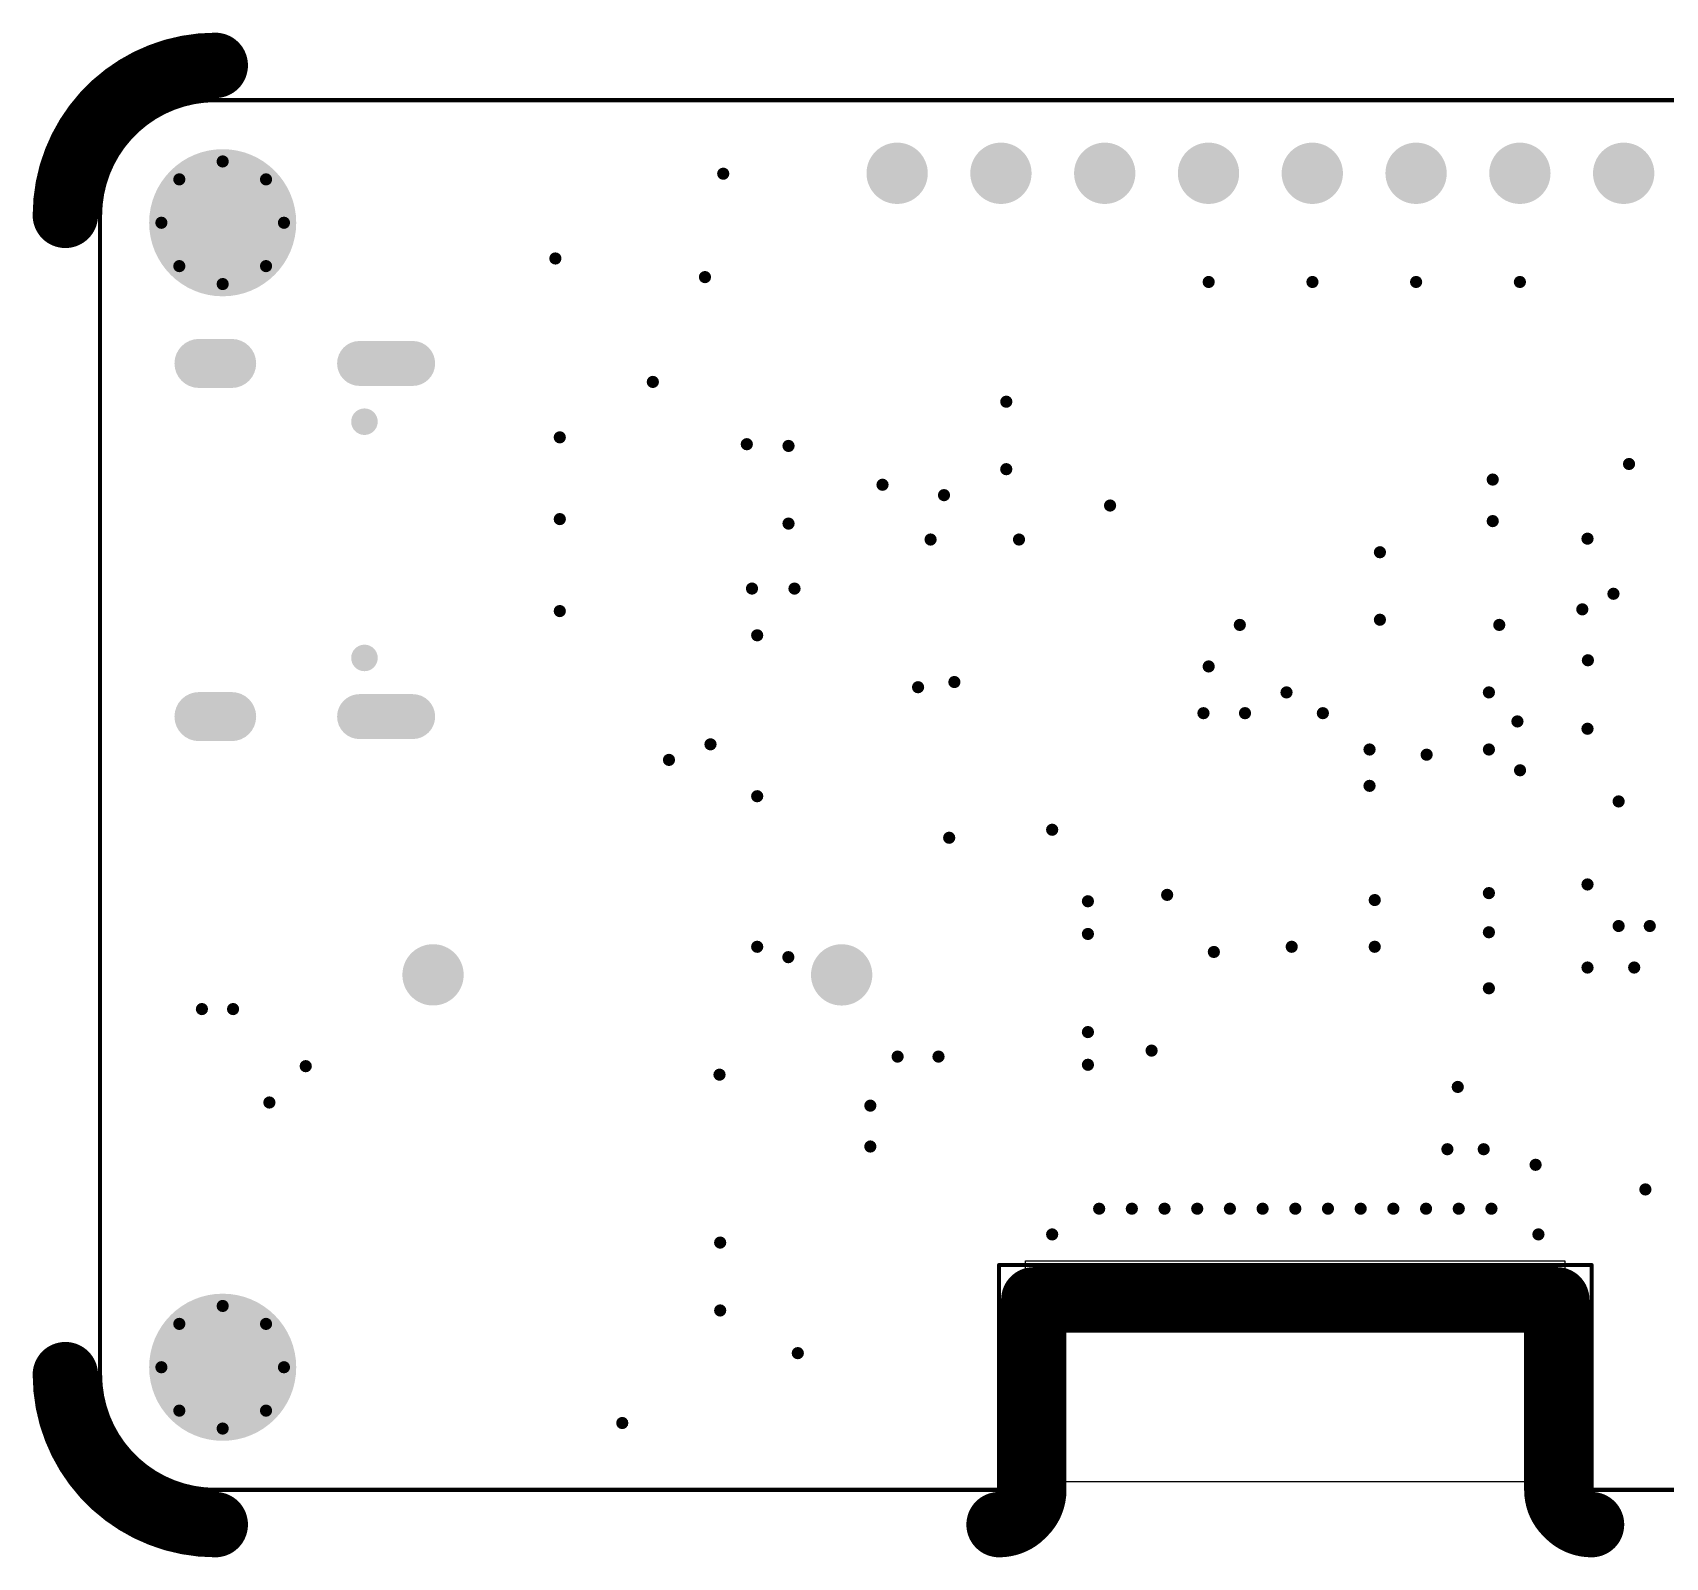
# Model space of a CAD drawing. Header units: inches. Extents: x -4.7 to 72.7, y -4.7 to 32.7.
# Drawn here: x -4.65 to 35.31, y -4.65 to 32.65 of the extents above; entities that cross this region are included whole.
import ezdxf

# ---------------------------------------------------------------- set-up
doc = ezdxf.new("R2010")
doc.units = ezdxf.units.IN
for name, color, linetype in [('Board Shape', 6, 'Continuous'), ('Keep-Out Layer', 6, 'Continuous'), ('Multi-Layer', 9, 'Continuous'), ('Pad Holes', 156, 'Continuous'), ('Route Tool Path', 56, 'Continuous'), ('Via Holes', 16, 'Continuous')]:
    doc.layers.add(name, color=color, linetype=linetype)

# ---------------------------------------------------------------- blocks, each defined once
blk = doc.blocks.new('F______H______2_54_____18_P___B_10')
at = {"layer": 'Multi-Layer'}
h = blk.add_hatch(color=9, dxfattribs=at)
edge = h.paths.add_edge_path()
edge.add_arc((0, 0), 0.75, 0, 360)
h = blk.add_hatch(color=9, dxfattribs=at)
edge = h.paths.add_edge_path()
edge.add_arc((2.54, 0), 0.75, 0, 360)
h = blk.add_hatch(color=9, dxfattribs=at)
edge = h.paths.add_edge_path()
edge.add_arc((5.08, 0), 0.75, 0, 360)
h = blk.add_hatch(color=9, dxfattribs=at)
edge = h.paths.add_edge_path()
edge.add_arc((7.62, 0), 0.75, 0, 360)
h = blk.add_hatch(color=9, dxfattribs=at)
edge = h.paths.add_edge_path()
edge.add_arc((10.16, 0), 0.75, 0, 360)
h = blk.add_hatch(color=9, dxfattribs=at)
edge = h.paths.add_edge_path()
edge.add_arc((12.7, 0), 0.75, 0, 360)
h = blk.add_hatch(color=9, dxfattribs=at)
edge = h.paths.add_edge_path()
edge.add_arc((15.24, 0), 0.75, 0, 360)
h = blk.add_hatch(color=9, dxfattribs=at)
edge = h.paths.add_edge_path()
edge.add_arc((17.78, 0), 0.75, 0, 360)
h = blk.add_hatch(color=9, dxfattribs=at)
edge = h.paths.add_edge_path()
edge.add_arc((20.32, 0), 0.75, 0, 360)
h = blk.add_hatch(color=9, dxfattribs=at)
edge = h.paths.add_edge_path()
edge.add_arc((22.86, 0), 0.75, 0, 360)
h = blk.add_hatch(color=9, dxfattribs=at)
edge = h.paths.add_edge_path()
edge.add_arc((25.4, 0), 0.75, 0, 360)
h = blk.add_hatch(color=9, dxfattribs=at)
edge = h.paths.add_edge_path()
edge.add_arc((27.94, 0), 0.75, 0, 360)
h = blk.add_hatch(color=9, dxfattribs=at)
edge = h.paths.add_edge_path()
edge.add_arc((30.48, 0), 0.75, 0, 360)
h = blk.add_hatch(color=9, dxfattribs=at)
edge = h.paths.add_edge_path()
edge.add_arc((33.02, 0), 0.75, 0, 360)
h = blk.add_hatch(color=9, dxfattribs=at)
edge = h.paths.add_edge_path()
edge.add_arc((35.56, 0), 0.75, 0, 360)
h = blk.add_hatch(color=9, dxfattribs=at)
edge = h.paths.add_edge_path()
edge.add_arc((38.1, 0), 0.75, 0, 360)
h = blk.add_hatch(color=9, dxfattribs=at)
edge = h.paths.add_edge_path()
edge.add_arc((40.64, 0), 0.75, 0, 360)
h = blk.add_hatch(color=9, dxfattribs=at)
edge = h.paths.add_edge_path()
edge.add_arc((43.18, 0), 0.75, 0, 360)
at = {"layer": 'Pad Holes'}
h = blk.add_hatch(color=7, dxfattribs=at)
edge = h.paths.add_edge_path()
edge.add_arc((0, 0), 0.508, 0, 360)
h = blk.add_hatch(color=7, dxfattribs=at)
edge = h.paths.add_edge_path()
edge.add_arc((2.54, 0), 0.508, 0, 360)
h = blk.add_hatch(color=7, dxfattribs=at)
edge = h.paths.add_edge_path()
edge.add_arc((5.08, 0), 0.508, 0, 360)
h = blk.add_hatch(color=7, dxfattribs=at)
edge = h.paths.add_edge_path()
edge.add_arc((7.62, 0), 0.508, 0, 360)
h = blk.add_hatch(color=7, dxfattribs=at)
edge = h.paths.add_edge_path()
edge.add_arc((10.16, 0), 0.508, 0, 360)
h = blk.add_hatch(color=7, dxfattribs=at)
edge = h.paths.add_edge_path()
edge.add_arc((12.7, 0), 0.508, 0, 360)
h = blk.add_hatch(color=7, dxfattribs=at)
edge = h.paths.add_edge_path()
edge.add_arc((15.24, 0), 0.508, 0, 360)
h = blk.add_hatch(color=7, dxfattribs=at)
edge = h.paths.add_edge_path()
edge.add_arc((17.78, 0), 0.508, 0, 360)
h = blk.add_hatch(color=7, dxfattribs=at)
edge = h.paths.add_edge_path()
edge.add_arc((20.32, 0), 0.508, 0, 360)
h = blk.add_hatch(color=7, dxfattribs=at)
edge = h.paths.add_edge_path()
edge.add_arc((22.86, 0), 0.508, 0, 360)
h = blk.add_hatch(color=7, dxfattribs=at)
edge = h.paths.add_edge_path()
edge.add_arc((25.4, 0), 0.508, 0, 360)
h = blk.add_hatch(color=7, dxfattribs=at)
edge = h.paths.add_edge_path()
edge.add_arc((27.94, 0), 0.508, 0, 360)
h = blk.add_hatch(color=7, dxfattribs=at)
edge = h.paths.add_edge_path()
edge.add_arc((30.48, 0), 0.508, 0, 360)
h = blk.add_hatch(color=7, dxfattribs=at)
edge = h.paths.add_edge_path()
edge.add_arc((33.02, 0), 0.508, 0, 360)
h = blk.add_hatch(color=7, dxfattribs=at)
edge = h.paths.add_edge_path()
edge.add_arc((35.56, 0), 0.508, 0, 360)
h = blk.add_hatch(color=7, dxfattribs=at)
edge = h.paths.add_edge_path()
edge.add_arc((38.1, 0), 0.508, 0, 360)
h = blk.add_hatch(color=7, dxfattribs=at)
edge = h.paths.add_edge_path()
edge.add_arc((40.64, 0), 0.508, 0, 360)
h = blk.add_hatch(color=7, dxfattribs=at)
edge = h.paths.add_edge_path()
edge.add_arc((43.18, 0), 0.508, 0, 360)
blk = doc.blocks.new('M3_SCREW_30')
at = {"layer": 'Multi-Layer'}
h = blk.add_hatch(color=9, dxfattribs=at)
edge = h.paths.add_edge_path()
edge.add_arc((0, 0), 1.8, 0, 360)
at = {"layer": 'Pad Holes'}
h = blk.add_hatch(color=7, dxfattribs=at)
edge = h.paths.add_edge_path()
edge.add_arc((0, 0), 1.1, 0, 360)
at = {"layer": 'Via Holes'}
h = blk.add_hatch(color=7, dxfattribs=at)
edge = h.paths.add_edge_path()
edge.add_arc((0, 1.5), 0.15, 0, 360)
h = blk.add_hatch(color=7, dxfattribs=at)
edge = h.paths.add_edge_path()
edge.add_arc((-1.061, 1.061), 0.15, 0, 360)
h = blk.add_hatch(color=7, dxfattribs=at)
edge = h.paths.add_edge_path()
edge.add_arc((1.061, 1.061), 0.15, 0, 360)
h = blk.add_hatch(color=7, dxfattribs=at)
edge = h.paths.add_edge_path()
edge.add_arc((-1.5, 0), 0.15, 0, 360)
h = blk.add_hatch(color=7, dxfattribs=at)
edge = h.paths.add_edge_path()
edge.add_arc((1.5, 0), 0.15, 0, 360)
h = blk.add_hatch(color=7, dxfattribs=at)
edge = h.paths.add_edge_path()
edge.add_arc((-1.061, -1.061), 0.15, 0, 360)
h = blk.add_hatch(color=7, dxfattribs=at)
edge = h.paths.add_edge_path()
edge.add_arc((1.061, -1.061), 0.15, 0, 360)
h = blk.add_hatch(color=7, dxfattribs=at)
edge = h.paths.add_edge_path()
edge.add_arc((0, -1.5), 0.15, 0, 360)
blk = doc.blocks.new('M3_SCREW_31')
at = {"layer": 'Multi-Layer'}
h = blk.add_hatch(color=9, dxfattribs=at)
edge = h.paths.add_edge_path()
edge.add_arc((0, 0), 1.8, 0, 360)
at = {"layer": 'Pad Holes'}
h = blk.add_hatch(color=7, dxfattribs=at)
edge = h.paths.add_edge_path()
edge.add_arc((0, 0), 1.1, 0, 360)
at = {"layer": 'Via Holes'}
h = blk.add_hatch(color=7, dxfattribs=at)
edge = h.paths.add_edge_path()
edge.add_arc((0, 1.5), 0.15, 0, 360)
h = blk.add_hatch(color=7, dxfattribs=at)
edge = h.paths.add_edge_path()
edge.add_arc((-1.061, 1.061), 0.15, 0, 360)
h = blk.add_hatch(color=7, dxfattribs=at)
edge = h.paths.add_edge_path()
edge.add_arc((1.061, 1.061), 0.15, 0, 360)
h = blk.add_hatch(color=7, dxfattribs=at)
edge = h.paths.add_edge_path()
edge.add_arc((-1.5, 0), 0.15, 0, 360)
h = blk.add_hatch(color=7, dxfattribs=at)
edge = h.paths.add_edge_path()
edge.add_arc((1.5, 0), 0.15, 0, 360)
h = blk.add_hatch(color=7, dxfattribs=at)
edge = h.paths.add_edge_path()
edge.add_arc((-1.061, -1.061), 0.15, 0, 360)
h = blk.add_hatch(color=7, dxfattribs=at)
edge = h.paths.add_edge_path()
edge.add_arc((1.061, -1.061), 0.15, 0, 360)
h = blk.add_hatch(color=7, dxfattribs=at)
edge = h.paths.add_edge_path()
edge.add_arc((0, -1.5), 0.15, 0, 360)
blk = doc.blocks.new('HCTL_HC_TYPE_C_16P_01A_49')
at = {"layer": 'Multi-Layer'}
h = blk.add_hatch(color=9, dxfattribs=at)
edge = h.paths.add_edge_path()
edge.add_arc((-4.32, 3.15), 0.55, 0, 180)
edge.add_line((-4.87, 3.15), (-4.87, 1.85))
edge.add_arc((-4.32, 1.85), 0.55, 180, 360)
edge.add_line((-3.77, 1.85), (-3.77, 3.15))
h = blk.add_hatch(color=9, dxfattribs=at)
edge = h.paths.add_edge_path()
edge.add_arc((4.32, 3.15), 0.55, 0, 180)
edge.add_line((3.77, 3.15), (3.77, 1.85))
edge.add_arc((4.32, 1.85), 0.55, 180, 360)
edge.add_line((4.87, 1.85), (4.87, 3.15))
h = blk.add_hatch(color=9, dxfattribs=at)
edge = h.paths.add_edge_path()
edge.add_arc((-2.895, 1.97), 0.325, 0, 360)
h = blk.add_hatch(color=9, dxfattribs=at)
edge = h.paths.add_edge_path()
edge.add_arc((2.885, 1.97), 0.325, 0, 360)
h = blk.add_hatch(color=9, dxfattribs=at)
edge = h.paths.add_edge_path()
edge.add_arc((-4.32, -1.28), 0.6, 0, 180)
edge.add_line((-4.92, -1.28), (-4.92, -2.08))
edge.add_arc((-4.32, -2.08), 0.6, 180, 360)
edge.add_line((-3.72, -2.08), (-3.72, -1.28))
h = blk.add_hatch(color=9, dxfattribs=at)
edge = h.paths.add_edge_path()
edge.add_arc((4.32, -1.28), 0.6, 0, 180)
edge.add_line((3.72, -1.28), (3.72, -2.08))
edge.add_arc((4.32, -2.08), 0.6, 180, 360)
edge.add_line((4.92, -2.08), (4.92, -1.28))
at = {"layer": 'Pad Holes'}
h = blk.add_hatch(color=7, dxfattribs=at)
edge = h.paths.add_edge_path()
edge.add_arc((-4.32, 3.05), 0.35, 0, 180)
edge.add_line((-4.67, 3.05), (-4.67, 1.95))
edge.add_arc((-4.32, 1.95), 0.35, 180, 360)
edge.add_line((-3.97, 1.95), (-3.97, 3.05))
h = blk.add_hatch(color=7, dxfattribs=at)
edge = h.paths.add_edge_path()
edge.add_arc((4.32, 3.05), 0.35, 0, 180)
edge.add_line((3.97, 3.05), (3.97, 1.95))
edge.add_arc((4.32, 1.95), 0.35, 180, 360)
edge.add_line((4.67, 1.95), (4.67, 3.05))
h = blk.add_hatch(color=7, dxfattribs=at)
edge = h.paths.add_edge_path()
edge.add_arc((-2.895, 1.97), 0.325, 0, 360)
h = blk.add_hatch(color=7, dxfattribs=at)
edge = h.paths.add_edge_path()
edge.add_arc((2.885, 1.97), 0.325, 0, 360)
h = blk.add_hatch(color=7, dxfattribs=at)
edge = h.paths.add_edge_path()
edge.add_arc((-4.32, -1.38), 0.4, 0, 180)
edge.add_line((-4.72, -1.38), (-4.72, -1.98))
edge.add_arc((-4.32, -1.98), 0.4, 180, 360)
edge.add_line((-3.92, -1.98), (-3.92, -1.38))
h = blk.add_hatch(color=7, dxfattribs=at)
edge = h.paths.add_edge_path()
edge.add_arc((4.32, -1.38), 0.4, 0, 180)
edge.add_line((3.92, -1.38), (3.92, -1.98))
edge.add_arc((4.32, -1.98), 0.4, 180, 360)
edge.add_line((4.72, -1.98), (4.72, -1.38))
blk = doc.blocks.new('XCVR_ESP32_C3_MINI_1_N4_51')
at = {"layer": 'Keep-Out Layer'}
for p, q in [((-6.6, 2.9), (-6.6, 8.3)), ((-6.6, 8.3), (6.6, 8.3)), ((-6.6, 2.9), (-6.6, 8.3)), ((-6.6, 8.3), (6.6, 8.3)), ((6.6, 8.3), (6.6, 2.9)), ((6.6, 8.3), (6.6, 2.9)), ((6.6, 2.9), (-6.6, 2.9)), ((6.6, 2.9), (-6.6, 2.9))]:
    blk.add_line(p, q, dxfattribs=at)
blk = doc.blocks.new('HYCW110_TF10_180B_B_52')
at = {"layer": 'Multi-Layer'}
h = blk.add_hatch(color=9, dxfattribs=at)
edge = h.paths.add_edge_path()
edge.add_arc((-5, -2.577), 0.75, 0, 360)
h = blk.add_hatch(color=9, dxfattribs=at)
edge = h.paths.add_edge_path()
edge.add_arc((5, -2.578), 0.75, 0, 360)
at = {"layer": 'Pad Holes'}
h = blk.add_hatch(color=7, dxfattribs=at)
edge = h.paths.add_edge_path()
edge.add_arc((-5, -2.577), 0.75, 0, 360)
h = blk.add_hatch(color=7, dxfattribs=at)
edge = h.paths.add_edge_path()
edge.add_arc((5, -2.578), 0.75, 0, 360)

msp = doc.modelspace()

# ---------------------------------------------------------------- hatches: boundary and pattern name
at = {"layer": 'Via Holes'}
h = msp.add_hatch(color=7, dxfattribs=at)
edge = h.paths.add_edge_path()
edge.add_arc((12.25, 29.2), 0.15, 0, 360)
h = msp.add_hatch(color=7, dxfattribs=at)
edge = h.paths.add_edge_path()
edge.add_arc((8.142, 27.126), 0.15, 0, 360)
h = msp.add_hatch(color=7, dxfattribs=at)
edge = h.paths.add_edge_path()
edge.add_arc((11.803, 26.67), 0.15, 0, 360)
h = msp.add_hatch(color=7, dxfattribs=at)
edge = h.paths.add_edge_path()
edge.add_arc((24.13, 26.551), 0.15, 0, 360)
h = msp.add_hatch(color=7, dxfattribs=at)
edge = h.paths.add_edge_path()
edge.add_arc((26.67, 26.551), 0.15, 0, 360)
h = msp.add_hatch(color=7, dxfattribs=at)
edge = h.paths.add_edge_path()
edge.add_arc((29.206, 26.551), 0.15, 0, 360)
h = msp.add_hatch(color=7, dxfattribs=at)
edge = h.paths.add_edge_path()
edge.add_arc((31.746, 26.551), 0.15, 0, 360)
h = msp.add_hatch(color=7, dxfattribs=at)
edge = h.paths.add_edge_path()
edge.add_arc((10.527, 24.106), 0.15, 0, 360)
h = msp.add_hatch(color=7, dxfattribs=at)
edge = h.paths.add_edge_path()
edge.add_arc((19.177, 23.622), 0.15, 0, 360)
h = msp.add_hatch(color=7, dxfattribs=at)
edge = h.paths.add_edge_path()
edge.add_arc((8.25, 22.75), 0.15, 0, 360)
h = msp.add_hatch(color=7, dxfattribs=at)
edge = h.paths.add_edge_path()
edge.add_arc((12.827, 22.582), 0.15, 0, 360)
h = msp.add_hatch(color=7, dxfattribs=at)
edge = h.paths.add_edge_path()
edge.add_arc((13.848, 22.54), 0.15, 0, 360)
h = msp.add_hatch(color=7, dxfattribs=at)
edge = h.paths.add_edge_path()
edge.add_arc((19.177, 21.971), 0.15, 0, 360)
h = msp.add_hatch(color=7, dxfattribs=at)
edge = h.paths.add_edge_path()
edge.add_arc((34.417, 22.098), 0.15, 0, 360)
h = msp.add_hatch(color=7, dxfattribs=at)
edge = h.paths.add_edge_path()
edge.add_arc((16.148, 21.59), 0.15, 0, 360)
h = msp.add_hatch(color=7, dxfattribs=at)
edge = h.paths.add_edge_path()
edge.add_arc((31.082, 21.717), 0.15, 0, 360)
h = msp.add_hatch(color=7, dxfattribs=at)
edge = h.paths.add_edge_path()
edge.add_arc((17.653, 21.336), 0.15, 0, 360)
h = msp.add_hatch(color=7, dxfattribs=at)
edge = h.paths.add_edge_path()
edge.add_arc((21.717, 21.082), 0.15, 0, 360)
h = msp.add_hatch(color=7, dxfattribs=at)
edge = h.paths.add_edge_path()
edge.add_arc((8.25, 20.75), 0.15, 0, 360)
h = msp.add_hatch(color=7, dxfattribs=at)
edge = h.paths.add_edge_path()
edge.add_arc((13.848, 20.64), 0.15, 0, 360)
h = msp.add_hatch(color=7, dxfattribs=at)
edge = h.paths.add_edge_path()
edge.add_arc((31.082, 20.701), 0.15, 0, 360)
h = msp.add_hatch(color=7, dxfattribs=at)
edge = h.paths.add_edge_path()
edge.add_arc((17.324, 20.25), 0.15, 0, 360)
h = msp.add_hatch(color=7, dxfattribs=at)
edge = h.paths.add_edge_path()
edge.add_arc((19.488, 20.25), 0.15, 0, 360)
h = msp.add_hatch(color=7, dxfattribs=at)
edge = h.paths.add_edge_path()
edge.add_arc((33.401, 20.271), 0.15, 0, 360)
h = msp.add_hatch(color=7, dxfattribs=at)
edge = h.paths.add_edge_path()
edge.add_arc((28.321, 19.939), 0.15, 0, 360)
h = msp.add_hatch(color=7, dxfattribs=at)
edge = h.paths.add_edge_path()
edge.add_arc((12.954, 19.05), 0.15, 0, 360)
h = msp.add_hatch(color=7, dxfattribs=at)
edge = h.paths.add_edge_path()
edge.add_arc((13.994, 19.05), 0.15, 0, 360)
h = msp.add_hatch(color=7, dxfattribs=at)
edge = h.paths.add_edge_path()
edge.add_arc((34.036, 18.923), 0.15, 0, 360)
h = msp.add_hatch(color=7, dxfattribs=at)
edge = h.paths.add_edge_path()
edge.add_arc((8.25, 18.5), 0.15, 0, 360)
h = msp.add_hatch(color=7, dxfattribs=at)
edge = h.paths.add_edge_path()
edge.add_arc((28.321, 18.288), 0.15, 0, 360)
h = msp.add_hatch(color=7, dxfattribs=at)
edge = h.paths.add_edge_path()
edge.add_arc((33.274, 18.542), 0.15, 0, 360)
h = msp.add_hatch(color=7, dxfattribs=at)
edge = h.paths.add_edge_path()
edge.add_arc((13.081, 17.907), 0.15, 0, 360)
h = msp.add_hatch(color=7, dxfattribs=at)
edge = h.paths.add_edge_path()
edge.add_arc((24.892, 18.161), 0.15, 0, 360)
h = msp.add_hatch(color=7, dxfattribs=at)
edge = h.paths.add_edge_path()
edge.add_arc((31.242, 18.161), 0.15, 0, 360)
h = msp.add_hatch(color=7, dxfattribs=at)
edge = h.paths.add_edge_path()
edge.add_arc((24.13, 17.145), 0.15, 0, 360)
h = msp.add_hatch(color=7, dxfattribs=at)
edge = h.paths.add_edge_path()
edge.add_arc((33.411, 17.296), 0.15, 0, 360)
h = msp.add_hatch(color=7, dxfattribs=at)
edge = h.paths.add_edge_path()
edge.add_arc((17.018, 16.637), 0.15, 0, 360)
h = msp.add_hatch(color=7, dxfattribs=at)
edge = h.paths.add_edge_path()
edge.add_arc((17.907, 16.764), 0.15, 0, 360)
h = msp.add_hatch(color=7, dxfattribs=at)
edge = h.paths.add_edge_path()
edge.add_arc((26.035, 16.51), 0.15, 0, 360)
h = msp.add_hatch(color=7, dxfattribs=at)
edge = h.paths.add_edge_path()
edge.add_arc((30.988, 16.51), 0.15, 0, 360)
h = msp.add_hatch(color=7, dxfattribs=at)
edge = h.paths.add_edge_path()
edge.add_arc((24.003, 16.002), 0.15, 0, 360)
h = msp.add_hatch(color=7, dxfattribs=at)
edge = h.paths.add_edge_path()
edge.add_arc((25.019, 16.002), 0.15, 0, 360)
h = msp.add_hatch(color=7, dxfattribs=at)
edge = h.paths.add_edge_path()
edge.add_arc((26.924, 16.002), 0.15, 0, 360)
h = msp.add_hatch(color=7, dxfattribs=at)
edge = h.paths.add_edge_path()
edge.add_arc((31.686, 15.8), 0.15, 0, 360)
h = msp.add_hatch(color=7, dxfattribs=at)
edge = h.paths.add_edge_path()
edge.add_arc((33.401, 15.621), 0.15, 0, 360)
h = msp.add_hatch(color=7, dxfattribs=at)
edge = h.paths.add_edge_path()
edge.add_arc((11.938, 15.24), 0.15, 0, 360)
h = msp.add_hatch(color=7, dxfattribs=at)
edge = h.paths.add_edge_path()
edge.add_arc((28.067, 15.113), 0.15, 0, 360)
h = msp.add_hatch(color=7, dxfattribs=at)
edge = h.paths.add_edge_path()
edge.add_arc((30.988, 15.113), 0.15, 0, 360)
h = msp.add_hatch(color=7, dxfattribs=at)
edge = h.paths.add_edge_path()
edge.add_arc((10.922, 14.859), 0.15, 0, 360)
h = msp.add_hatch(color=7, dxfattribs=at)
edge = h.paths.add_edge_path()
edge.add_arc((29.464, 14.986), 0.15, 0, 360)
h = msp.add_hatch(color=7, dxfattribs=at)
edge = h.paths.add_edge_path()
edge.add_arc((31.75, 14.605), 0.15, 0, 360)
h = msp.add_hatch(color=7, dxfattribs=at)
edge = h.paths.add_edge_path()
edge.add_arc((13.081, 13.97), 0.15, 0, 360)
h = msp.add_hatch(color=7, dxfattribs=at)
edge = h.paths.add_edge_path()
edge.add_arc((28.067, 14.224), 0.15, 0, 360)
h = msp.add_hatch(color=7, dxfattribs=at)
edge = h.paths.add_edge_path()
edge.add_arc((34.163, 13.843), 0.15, 0, 360)
h = msp.add_hatch(color=7, dxfattribs=at)
edge = h.paths.add_edge_path()
edge.add_arc((20.3, 13.15), 0.15, 0, 360)
h = msp.add_hatch(color=7, dxfattribs=at)
edge = h.paths.add_edge_path()
edge.add_arc((17.78, 12.954), 0.15, 0, 360)
h = msp.add_hatch(color=7, dxfattribs=at)
edge = h.paths.add_edge_path()
edge.add_arc((23.114, 11.557), 0.15, 0, 360)
h = msp.add_hatch(color=7, dxfattribs=at)
edge = h.paths.add_edge_path()
edge.add_arc((30.988, 11.6), 0.15, 0, 360)
h = msp.add_hatch(color=7, dxfattribs=at)
edge = h.paths.add_edge_path()
edge.add_arc((33.401, 11.811), 0.15, 0, 360)
h = msp.add_hatch(color=7, dxfattribs=at)
edge = h.paths.add_edge_path()
edge.add_arc((21.175, 11.4), 0.15, 0, 360)
h = msp.add_hatch(color=7, dxfattribs=at)
edge = h.paths.add_edge_path()
edge.add_arc((28.194, 11.43), 0.15, 0, 360)
h = msp.add_hatch(color=7, dxfattribs=at)
edge = h.paths.add_edge_path()
edge.add_arc((30.988, 10.642), 0.15, 0, 360)
h = msp.add_hatch(color=7, dxfattribs=at)
edge = h.paths.add_edge_path()
edge.add_arc((34.163, 10.795), 0.15, 0, 360)
h = msp.add_hatch(color=7, dxfattribs=at)
edge = h.paths.add_edge_path()
edge.add_arc((34.925, 10.795), 0.15, 0, 360)
h = msp.add_hatch(color=7, dxfattribs=at)
edge = h.paths.add_edge_path()
edge.add_arc((13.081, 10.287), 0.15, 0, 360)
h = msp.add_hatch(color=7, dxfattribs=at)
edge = h.paths.add_edge_path()
edge.add_arc((21.175, 10.6), 0.15, 0, 360)
h = msp.add_hatch(color=7, dxfattribs=at)
edge = h.paths.add_edge_path()
edge.add_arc((26.162, 10.287), 0.15, 0, 360)
h = msp.add_hatch(color=7, dxfattribs=at)
edge = h.paths.add_edge_path()
edge.add_arc((28.194, 10.287), 0.15, 0, 360)
h = msp.add_hatch(color=7, dxfattribs=at)
edge = h.paths.add_edge_path()
edge.add_arc((13.843, 10.033), 0.15, 0, 360)
h = msp.add_hatch(color=7, dxfattribs=at)
edge = h.paths.add_edge_path()
edge.add_arc((24.257, 10.16), 0.15, 0, 360)
h = msp.add_hatch(color=7, dxfattribs=at)
edge = h.paths.add_edge_path()
edge.add_arc((33.401, 9.779), 0.15, 0, 360)
h = msp.add_hatch(color=7, dxfattribs=at)
edge = h.paths.add_edge_path()
edge.add_arc((34.544, 9.779), 0.15, 0, 360)
h = msp.add_hatch(color=7, dxfattribs=at)
edge = h.paths.add_edge_path()
edge.add_arc((30.988, 9.271), 0.15, 0, 360)
h = msp.add_hatch(color=7, dxfattribs=at)
edge = h.paths.add_edge_path()
edge.add_arc((-0.508, 8.763), 0.15, 0, 360)
h = msp.add_hatch(color=7, dxfattribs=at)
edge = h.paths.add_edge_path()
edge.add_arc((0.254, 8.763), 0.15, 0, 360)
h = msp.add_hatch(color=7, dxfattribs=at)
edge = h.paths.add_edge_path()
edge.add_arc((21.175, 8.2), 0.15, 0, 360)
h = msp.add_hatch(color=7, dxfattribs=at)
edge = h.paths.add_edge_path()
edge.add_arc((16.518, 7.6), 0.15, 0, 360)
h = msp.add_hatch(color=7, dxfattribs=at)
edge = h.paths.add_edge_path()
edge.add_arc((17.518, 7.6), 0.15, 0, 360)
h = msp.add_hatch(color=7, dxfattribs=at)
edge = h.paths.add_edge_path()
edge.add_arc((22.733, 7.747), 0.15, 0, 360)
h = msp.add_hatch(color=7, dxfattribs=at)
edge = h.paths.add_edge_path()
edge.add_arc((2.032, 7.366), 0.15, 0, 360)
h = msp.add_hatch(color=7, dxfattribs=at)
edge = h.paths.add_edge_path()
edge.add_arc((12.159, 7.158), 0.15, 0, 360)
h = msp.add_hatch(color=7, dxfattribs=at)
edge = h.paths.add_edge_path()
edge.add_arc((21.175, 7.4), 0.15, 0, 360)
h = msp.add_hatch(color=7, dxfattribs=at)
edge = h.paths.add_edge_path()
edge.add_arc((30.226, 6.858), 0.15, 0, 360)
h = msp.add_hatch(color=7, dxfattribs=at)
edge = h.paths.add_edge_path()
edge.add_arc((1.143, 6.477), 0.15, 0, 360)
h = msp.add_hatch(color=7, dxfattribs=at)
edge = h.paths.add_edge_path()
edge.add_arc((15.85, 6.4), 0.15, 0, 360)
h = msp.add_hatch(color=7, dxfattribs=at)
edge = h.paths.add_edge_path()
edge.add_arc((15.85, 5.4), 0.15, 0, 360)
h = msp.add_hatch(color=7, dxfattribs=at)
edge = h.paths.add_edge_path()
edge.add_arc((29.972, 5.334), 0.15, 0, 360)
h = msp.add_hatch(color=7, dxfattribs=at)
edge = h.paths.add_edge_path()
edge.add_arc((30.861, 5.334), 0.15, 0, 360)
h = msp.add_hatch(color=7, dxfattribs=at)
edge = h.paths.add_edge_path()
edge.add_arc((32.131, 4.953), 0.15, 0, 360)
h = msp.add_hatch(color=7, dxfattribs=at)
edge = h.paths.add_edge_path()
edge.add_arc((34.818, 4.35), 0.15, 0, 360)
h = msp.add_hatch(color=7, dxfattribs=at)
edge = h.paths.add_edge_path()
edge.add_arc((21.45, 3.879), 0.15, 0, 360)
h = msp.add_hatch(color=7, dxfattribs=at)
edge = h.paths.add_edge_path()
edge.add_arc((22.25, 3.879), 0.15, 0, 360)
h = msp.add_hatch(color=7, dxfattribs=at)
edge = h.paths.add_edge_path()
edge.add_arc((23.05, 3.879), 0.15, 0, 360)
h = msp.add_hatch(color=7, dxfattribs=at)
edge = h.paths.add_edge_path()
edge.add_arc((23.85, 3.879), 0.15, 0, 360)
h = msp.add_hatch(color=7, dxfattribs=at)
edge = h.paths.add_edge_path()
edge.add_arc((24.65, 3.879), 0.15, 0, 360)
h = msp.add_hatch(color=7, dxfattribs=at)
edge = h.paths.add_edge_path()
edge.add_arc((25.45, 3.879), 0.15, 0, 360)
h = msp.add_hatch(color=7, dxfattribs=at)
edge = h.paths.add_edge_path()
edge.add_arc((26.25, 3.879), 0.15, 0, 360)
h = msp.add_hatch(color=7, dxfattribs=at)
edge = h.paths.add_edge_path()
edge.add_arc((27.05, 3.879), 0.15, 0, 360)
h = msp.add_hatch(color=7, dxfattribs=at)
edge = h.paths.add_edge_path()
edge.add_arc((27.85, 3.879), 0.15, 0, 360)
h = msp.add_hatch(color=7, dxfattribs=at)
edge = h.paths.add_edge_path()
edge.add_arc((28.65, 3.879), 0.15, 0, 360)
h = msp.add_hatch(color=7, dxfattribs=at)
edge = h.paths.add_edge_path()
edge.add_arc((29.45, 3.879), 0.15, 0, 360)
h = msp.add_hatch(color=7, dxfattribs=at)
edge = h.paths.add_edge_path()
edge.add_arc((30.25, 3.879), 0.15, 0, 360)
h = msp.add_hatch(color=7, dxfattribs=at)
edge = h.paths.add_edge_path()
edge.add_arc((31.05, 3.879), 0.15, 0, 360)
h = msp.add_hatch(color=7, dxfattribs=at)
edge = h.paths.add_edge_path()
edge.add_arc((12.175, 3.05), 0.15, 0, 360)
h = msp.add_hatch(color=7, dxfattribs=at)
edge = h.paths.add_edge_path()
edge.add_arc((20.3, 3.25), 0.15, 0, 360)
h = msp.add_hatch(color=7, dxfattribs=at)
edge = h.paths.add_edge_path()
edge.add_arc((32.2, 3.25), 0.15, 0, 360)
h = msp.add_hatch(color=7, dxfattribs=at)
edge = h.paths.add_edge_path()
edge.add_arc((12.175, 1.389), 0.15, 0, 360)
h = msp.add_hatch(color=7, dxfattribs=at)
edge = h.paths.add_edge_path()
edge.add_arc((14.075, 0.345), 0.15, 0, 360)
h = msp.add_hatch(color=7, dxfattribs=at)
edge = h.paths.add_edge_path()
edge.add_arc((9.779, -1.364), 0.15, 0, 360)

# ---------------------------------------------------------------- linework, layer by layer
at = {"layer": 'Board Shape', "const_width": 0.1}
for points in [[(-3, 28.181, -0.414214), (-0.181, 31)], [(-0.181, -3, -0.414214), (-3, -0.181)]]:
    msp.add_lwpolyline(points, format="xyb", dxfattribs=at)
for points in [[(-0.181, 31), (4, 31)], [(4, 31), (65.181, 31)], [(-3, -0.181), (-3, 28.181)], [(19, 2.5), (33.5, 2.5)], [(19, -3), (19, 2.5)], [(33.5, -3), (33.5, 2.5)], [(-0.181, -3), (19, -3)], [(33.5, -3), (65.181, -3)]]:
    msp.add_lwpolyline(points, dxfattribs=at)
at = {"layer": 'Board Shape', "const_width": 0.05}
for points in [[(-0.206, 31, 1), (-0.156, 31, 1)], [(-0.206, 31, 1), (-0.156, 31, 1)], [(3.975, 31, 1), (4.025, 31, 1)], [(3.975, 31, 1), (4.025, 31, 1)], [(-3.025, 28.181, 1), (-2.975, 28.181, 1)], [(-3.025, 28.181, 1), (-2.975, 28.181, 1)], [(18.975, 2.5, 1), (19.025, 2.5, 1)], [(18.975, 2.5, 1), (19.025, 2.5, 1)], [(33.475, 2.5, 1), (33.525, 2.5, 1)], [(33.475, 2.5, 1), (33.525, 2.5, 1)], [(-3.025, -0.181, 1), (-2.975, -0.181, 1)], [(-3.025, -0.181, 1), (-2.975, -0.181, 1)], [(-0.206, -3, 1), (-0.156, -3, 1)], [(-0.206, -3, 1), (-0.156, -3, 1)], [(18.975, -3, 1), (19.025, -3, 1)], [(18.975, -3, 1), (19.025, -3, 1)], [(33.475, -3, 1), (33.525, -3, 1)], [(33.475, -3, 1), (33.525, -3, 1)]]:
    msp.add_lwpolyline(points, format="xyb", close=True, dxfattribs=at)
at = {"layer": 'Route Tool Path', "const_width": 1.6}
for points in [[(-3.85, 28.181, -0.414214), (-0.181, 31.85)], [(-0.181, -3.85, -0.414214), (-3.85, -0.181)], [(19.85, -3, -0.199419), (19.615, -3.567)], [(19.85, -3, -0.198912), (19.616, -3.566)], [(32.884, -3.566, -0.198912), (32.65, -3)], [(32.885, -3.567, -0.199419), (32.65, -3)], [(19.567, -3.615, -0.199419), (19, -3.85)], [(19.566, -3.616, -0.198912), (19, -3.85)], [(33.5, -3.85, -0.199419), (32.933, -3.615)], [(33.5, -3.85, -0.198912), (32.934, -3.616)]]:
    msp.add_lwpolyline(points, format="xyb", dxfattribs=at)
at = {"layer": 'Route Tool Path', "const_width": 0.8}
for points in [[(-0.581, 31.85, 1), (0.219, 31.85, 1)], [(-4.25, 28.181, 1), (-3.45, 28.181, 1)], [(19.45, 1.65, 1), (20.25, 1.65, 1)], [(19.45, 1.65, 1), (20.25, 1.65, 1)], [(32.25, 1.65, 1), (33.05, 1.65, 1)], [(32.25, 1.65, 1), (33.05, 1.65, 1)], [(-4.25, -0.181, 1), (-3.45, -0.181, 1)], [(19.45, -3, 1), (20.25, -3, 1)], [(19.45, -3, 1), (20.25, -3, 1)], [(19.45, -3, 1), (20.25, -3, 1)], [(32.25, -3, 1), (33.05, -3, 1)], [(32.25, -3, 1), (33.05, -3, 1)], [(32.25, -3, 1), (33.05, -3, 1)], [(19.215, -3.567, 1), (20.015, -3.567, 1)], [(19.215, -3.567, 1), (20.015, -3.567, 1)], [(19.215, -3.567, 1), (20.015, -3.567, 1)], [(19.216, -3.566, 1), (20.016, -3.566, 1)], [(19.216, -3.566, 1), (20.016, -3.566, 1)], [(32.484, -3.566, 1), (33.284, -3.566, 1)], [(32.484, -3.566, 1), (33.284, -3.566, 1)], [(32.485, -3.567, 1), (33.285, -3.567, 1)], [(32.485, -3.567, 1), (33.285, -3.567, 1)], [(32.485, -3.567, 1), (33.285, -3.567, 1)], [(-0.581, -3.85, 1), (0.219, -3.85, 1)], [(18.6, -3.85, 1), (19.4, -3.85, 1)], [(18.6, -3.85, 1), (19.4, -3.85, 1)], [(19.166, -3.616, 1), (19.966, -3.616, 1)], [(19.166, -3.616, 1), (19.966, -3.616, 1)], [(19.167, -3.615, 1), (19.967, -3.615, 1)], [(19.167, -3.615, 1), (19.967, -3.615, 1)], [(19.167, -3.615, 1), (19.967, -3.615, 1)], [(32.533, -3.615, 1), (33.333, -3.615, 1)], [(32.533, -3.615, 1), (33.333, -3.615, 1)], [(32.533, -3.615, 1), (33.333, -3.615, 1)], [(32.534, -3.616, 1), (33.334, -3.616, 1)], [(32.534, -3.616, 1), (33.334, -3.616, 1)], [(33.1, -3.85, 1), (33.9, -3.85, 1)], [(33.1, -3.85, 1), (33.9, -3.85, 1)]]:
    msp.add_lwpolyline(points, format="xyb", close=True, dxfattribs=at)
at = {"layer": 'Route Tool Path', "const_width": 1.6}
for points in [[(19.85, 1.65), (32.65, 1.65)], [(19.85, -3), (19.85, 1.65)], [(32.65, -3), (32.65, 1.65)], [(19.567, -3.615), (19.615, -3.567)], [(19.615, -3.567), (19.616, -3.566)], [(32.884, -3.566), (32.885, -3.567)], [(32.885, -3.567), (32.933, -3.615)], [(19.566, -3.616), (19.567, -3.615)], [(32.933, -3.615), (32.934, -3.616)]]:
    msp.add_lwpolyline(points, dxfattribs=at)

# ---------------------------------------------------------------- block references
for name, p in [('M3_SCREW_30', (0, 28)), ('M3_SCREW_31', (0, 0))]:
    msp.add_blockref(name, p)
for name, p, rotation in [('F______H______2_54_____18_P___B_10', (59.686, 29.21), 180), ('HCTL_HC_TYPE_C_16P_01A_49', (1.5, 20.238), 270), ('HYCW110_TF10_180B_B_52', (10.148, 7.022), 180), ('XCVR_ESP32_C3_MINI_1_N4_51', (26.25, 5.5), 180)]:
    msp.add_blockref(name, p, dxfattribs=dict(rotation=rotation))

doc.saveas('drawing.dxf')
